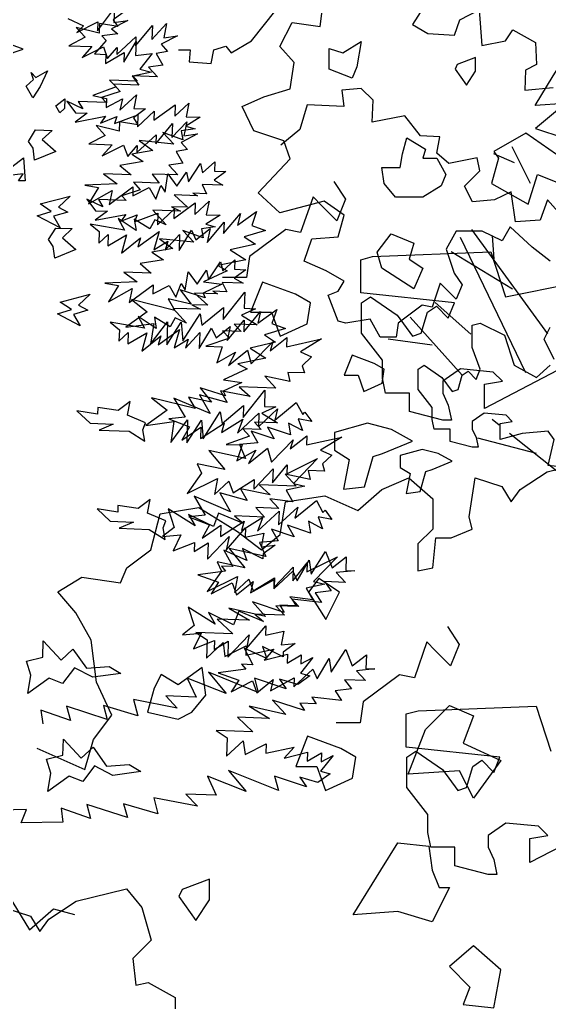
# Model space of a CAD drawing. Header units: inches. Extents: x 11.9 to 85.3, y 21.1 to 37.4.
# Drawn here: x 55.292 to 55.566, y 23.104 to 23.613 of the extents above; entities that cross this region are included whole.
import ezdxf

# ---------------------------------------------------------------- set-up
doc = ezdxf.new("R2010")
doc.units = ezdxf.units.IN
doc.header["$MEASUREMENT"] = 0
doc.layers.add('CAY', color=94, linetype='Continuous')
doc.layers.add('CAY-3', color=61, linetype='Continuous')

# ---------------------------------------------------------------- blocks, each defined once
blk = doc.blocks.new('A$C76451831')
at = {"layer": 'CAY'}
for p, q in [((3764, 1772.8), (3822.4, 1787)), ((3732.8, 1752.2), (3764, 1772.8)), ((3573, 1752.2), (3604.2, 1765.7)), ((3604.2, 1765.7), (3631.9, 1741.6)), ((3673.8, 1720.9), (3680.9, 1765.7)), ((3680.9, 1765.7), (3711.5, 1755.7)), ((3462.1, 1738), (3507.5, 1745.1)), ((3507.5, 1745.1), (3545.3, 1728)), ((3545.3, 1728), (3573, 1752.2)), ((3711.5, 1755.7), (3722.2, 1738)), ((3722.2, 1738), (3732.8, 1752.2)), ((3455.6, 1700.3), (3462.1, 1738)), ((3631.9, 1741.6), (3631.9, 1706.7)), ((3306.5, 1682.6), (3317.1, 1724.4)), ((3317.1, 1724.4), (3361.9, 1731.5)), ((3361.9, 1731.5), (3406.7, 1703.8)), ((3677.3, 1706.7), (3673.8, 1720.9)), ((3406.7, 1703.8), (3434.4, 1682.6)), ((3434.4, 1682.6), (3455.6, 1700.3)), ((3631.9, 1706.7), (3614.8, 1689.6)), ((3653.2, 1696.7), (3677.3, 1706.7)), ((3614.8, 1689.6), (3614.8, 1658.4)), ((3631.9, 1661.9), (3635.5, 1696.7)), ((3635.5, 1696.7), (3653.2, 1696.7)), ((3278.8, 1661.9), (3306.5, 1682.6)), ((3271.7, 1644.8), (3278.8, 1661.9)), ((3614.8, 1658.4), (3631.9, 1661.9)), ((3199.2, 1634.2), (3226.9, 1651.3)), ((3226.9, 1651.3), (3271.7, 1644.8)), ((3219.8, 1610), (3199.2, 1634.2)), ((3237.5, 1578.7), (3219.8, 1610)), ((3244, 1530.4), (3237.5, 1578.7)), ((3261.7, 1492), (3244, 1530.4)), ((3240.4, 1464.3), (3261.7, 1492)), ((3230.4, 1429.5), (3240.4, 1464.3)), ((3175, 1454.3), (3230.4, 1429.5)), ((2027.8, 857.9), (2006.6, 900.2)), ((2009.3, 881.7), (1985.5, 892.2)), ((5540.3, 823.2), (5526.4, 812.8)), ((2047.7, 684.5), (1960.2, 805.1)), ((5510.4, 808.4), (5510, 797.5)), ((5531.5, 805), (5510.4, 808.4)), ((5526.4, 812.8), (5531.5, 805)), ((5552.1, 782.9), (5571.5, 806.3)), ((5570.9, 790), (5587.9, 808.4)), ((5571.5, 806.3), (5570.9, 790)), ((5587.9, 808.4), (5584.6, 792.2)), ((2022.3, 639.8), (1946.8, 795.6)), ((1985.8, 770.9), (1983.8, 797.9)), ((5510, 797.5), (5483.5, 803.9)), ((5483.5, 803.9), (5494, 792.7)), ((5530.4, 772.8), (5552.4, 793.3)), ((5552.4, 793.3), (5552.1, 782.9)), ((5600.5, 794.4), (5581.6, 784.6)), ((5584.6, 792.2), (5600.5, 794.4)), ((5494, 792.7), (5475, 782.9)), ((5475, 782.9), (5501.7, 782)), ((5501.7, 782), (5490.4, 769.2)), ((5581.6, 784.6), (5589, 776.2)), ((2007, 736.3), (1936.2, 779.1)), ((5490.4, 769.2), (5514.9, 781.5)), ((5514.9, 781.5), (5519.8, 768.2)), ((5519.8, 768.2), (5530.7, 781)), ((5530.7, 781), (5530.4, 772.8)), ((5589, 776.2), (5575.8, 773.9)), ((5575.8, 773.9), (5583.5, 760.5)), ((5583.5, 760.5), (5567.1, 758.4)), ((5577.6, 747.1), (5548.1, 748.2)), ((5548.1, 748.2), (5555.9, 737.5)), ((5567.1, 758.4), (5577.6, 747.1)), ((5526.5, 738.5), (5534.4, 730.1)), ((5555.9, 737.5), (5526.5, 738.5)), ((5534.4, 730.1), (5512.8, 723.1)), ((1958.8, 684.4), (1917.8, 720.8)), ((5472.8, 719.1), (5482.8, 705.6)), ((5491.1, 710.3), (5472.8, 719.1)), ((5518.1, 717.5), (5485.9, 718.6)), ((5485.9, 718.6), (5491.1, 710.3)), ((5512.8, 723.1), (5518.1, 717.5)), ((5573.1, 697), (5597.7, 714.7)), ((5597.3, 701.6), (5613.7, 716.9)), ((5597.7, 714.7), (5597.3, 701.6)), ((5613.7, 716.9), (5610.4, 701.1)), ((1948.8, 636.8), (1888.7, 704)), ((5496.3, 705.1), (5482.4, 694.7)), ((5482.8, 705.6), (5496.3, 705.1)), ((5527.6, 693.1), (5554.7, 703.1)), ((5554.2, 689.5), (5573.5, 707.4)), ((5554.7, 703.1), (5554.2, 689.5)), ((5573.5, 707.4), (5573.1, 697)), ((5482.4, 694.7), (5517.5, 701.6)), ((5517.5, 701.6), (5511.8, 693.7)), ((5511.8, 693.7), (5530.6, 701.2)), ((5530.6, 701.2), (5527.6, 693.1)), ((5626.7, 700.5), (5610, 690.2)), ((5610.4, 701.1), (5626.7, 700.5)), ((5606.7, 674.5), (5583.5, 683)), ((5583.5, 683), (5596.1, 669.4)), ((5620.8, 687.1), (5604.8, 685)), ((5604.8, 685), (5606.7, 674.5)), ((5610, 690.2), (5620.8, 687.1)), ((1914.2, 671.4), (1863.5, 678.5)), ((5596.1, 669.4), (5556.4, 673.5)), ((5556.4, 673.5), (5571.9, 662.1)), ((5571.9, 662.1), (5547.7, 658)), ((5547.7, 658), (5561, 649.3)), ((5561, 649.3), (5534.1, 644.8)), ((5613.2, 626.2), (5627.1, 647)), ((5627.1, 647), (5629.4, 636.5)), ((5629.4, 636.5), (5643.5, 649.2)), ((5643.5, 649.2), (5643.1, 638.3)), ((5515.2, 635.1), (5530.7, 623.7)), ((5546.9, 634), (5515.2, 635.1)), ((5534.1, 644.8), (5546.9, 634)), ((5586.1, 614), (5589.5, 635.2)), ((5589.5, 635.2), (5599.9, 621.2)), ((5599.9, 621.2), (5610.9, 637.2)), ((5610.9, 637.2), (5613.2, 626.2)), ((5656.2, 637.9), (5642.7, 627.9)), ((5643.1, 638.3), (5656.2, 637.9)), ((5530.7, 623.7), (5493.4, 622.2)), ((5642.7, 627.9), (5652.9, 622.1)), ((5493.4, 622.2), (5509.2, 619.4)), ((5509.2, 619.4), (5497.7, 600.8)), ((5497.7, 600.8), (5525, 616.1)), ((5521.7, 599.9), (5549.1, 620.3)), ((5525, 616.1), (5521.7, 599.9)), ((5549.1, 620.3), (5548.8, 609.9)), ((5548.8, 609.9), (5567.7, 619.6)), ((5567.7, 619.6), (5575.4, 606.2)), ((5575.4, 606.2), (5581.3, 621.9)), ((5581.3, 621.9), (5586.1, 614)), ((5618.2, 612.9), (5623.5, 610)), ((5634, 612.3), (5618.2, 612.9)), ((5629, 622.9), (5634, 612.3)), ((5652.9, 622.1), (5629, 622.9)), ((5596.8, 610.9), (5612.2, 596.8)), ((5623.5, 610), (5596.8, 610.9)), ((5603.9, 592.1), (5572.2, 593.2)), ((5572.2, 593.2), (5587.5, 576.3)), ((5612.2, 596.8), (5593.6, 597.4)), ((5593.6, 597.4), (5603.9, 592.1)), ((5653.7, 566.3), (5673.1, 589.7)), ((5669.9, 576.2), (5691.8, 591.7)), ((5673.1, 589.7), (5669.9, 576.2)), ((5691.8, 591.7), (5686.2, 575.6)), ((1991.5, 579.5), (1983.4, 586)), ((5552.8, 569.8), (5532, 583.7)), ((5532, 583.7), (5539.2, 570.3)), ((5568.7, 572), (5550.5, 583.1)), ((5550.5, 583.1), (5552.8, 569.8)), ((5574.5, 582.2), (5568.7, 572)), ((5587.5, 576.3), (5574.5, 582.2)), ((5634.8, 556.1), (5654.2, 579.4)), ((5654.2, 579.4), (5653.7, 566.3)), ((2041.2, 539.6), (2003.7, 569.7)), ((5499.6, 577.1), (5510.2, 568.6)), ((5539.2, 570.3), (5499.6, 577.1)), ((5510.2, 568.6), (5509.7, 555.5)), ((5554.9, 551.2), (5579.5, 568.9)), ((5579.5, 568.9), (5573.3, 547.8)), ((5602.3, 546.8), (5616.7, 570.3)), ((5616.7, 570.3), (5621.8, 559.3)), ((5621.8, 559.3), (5638.1, 572.3)), ((5638.1, 572.3), (5634.8, 556.1)), ((5701.9, 570.1), (5677.6, 562.8)), ((5686.2, 575.6), (5701.9, 570.1)), ((2034.5, 546.7), (1966.9, 564.4)), ((5509.7, 555.5), (5520.5, 565.5)), ((5520.5, 565.5), (5520, 552.4)), ((5520, 552.4), (5541.7, 564.8)), ((5541.7, 564.8), (5536, 543.7)), ((5536, 543.7), (5557.9, 561.5)), ((5557.9, 561.5), (5554.9, 551.2)), ((5573.3, 547.8), (5589.5, 557.7)), ((5586.4, 547.4), (5602.9, 565.4)), ((5589.5, 557.7), (5586.4, 547.4)), ((5602.9, 565.4), (5602.3, 546.8)), ((5677.6, 562.8), (5690.5, 554.2)), ((5690.5, 554.2), (5661.2, 547.5)), ((5661.2, 547.5), (5679.4, 536)), ((2089.9, 500.7), (2041.2, 539.6)), ((5679.4, 536), (5647, 529.4)), ((5683.6, 539.8), (5680.1, 515.6)), ((5657.7, 523.6), (5630.5, 510.9)), ((5647, 529.4), (5657.7, 523.6)), ((5630.5, 510.9), (5651.7, 507.9)), ((5680.1, 515.6), (5652.4, 515.6)), ((5632.6, 492.3), (5603.4, 501.4)), ((5603.4, 501.4), (5616.4, 485.1)), ((5651.7, 507.9), (5630, 497.8)), ((5653, 467.5), (5678.1, 498.8)), ((5678.1, 498.8), (5677.5, 480.3)), ((5597.6, 477.6), (5547.3, 490.2)), ((5547.3, 490.2), (5565.4, 476)), ((5589.9, 491), (5597.6, 477.6)), ((5616.4, 485.1), (5589.9, 491)), ((5630, 497.8), (5632.6, 492.3)), ((5565.4, 476), (5540.7, 458.3)), ((5628.7, 460.7), (5653.5, 481.1)), ((5653.5, 481.1), (5653, 467.5)), ((5690.6, 479.8), (5674.5, 472.2)), ((5677.5, 480.3), (5690.6, 479.8)), ((5569.5, 438.7), (5589, 464.8)), ((5589, 464.8), (5588.1, 438)), ((5606.8, 442.8), (5626.5, 473.9)), ((5626.5, 473.9), (5628.7, 460.7)), ((5674.5, 472.2), (5692.6, 461.1)), ((5540.7, 458.3), (5573.1, 462.6)), ((5573.1, 462.6), (5569.5, 438.7)), ((5588.1, 438), (5604.8, 464.2)), ((5604.8, 464.2), (5606.8, 442.8)), ((5652.5, 454.4), (5660.4, 445.9)), ((5673.8, 453.6), (5652.5, 454.4)), ((5665.9, 462.1), (5673.8, 453.6)), ((5692.6, 461.1), (5665.9, 462.1)), ((5660.4, 445.9), (5633.3, 436.5)), ((5707.5, 431.2), (5726.6, 446.4)), ((5726.6, 446.4), (5726.2, 435.9)), ((5726.2, 435.9), (5766.8, 445)), ((5766.8, 445), (5742.3, 429.9)), ((5633.3, 436.5), (5651.9, 435.8)), ((5651.9, 435.8), (5645.8, 417.4)), ((5659.3, 414.3), (5681.2, 432.1)), ((5681.2, 432.1), (5685.6, 416.1)), ((5685.6, 416.1), (5710.5, 441.5)), ((5710.5, 441.5), (5707.5, 431.2)), ((5645.8, 417.4), (5667.5, 429.8)), ((5667.5, 429.8), (5659.3, 414.3)), ((5742.3, 429.9), (5755.2, 424.1)), ((5755.2, 424.1), (5744.5, 414)), ((5744.5, 414), (5746.9, 405.8)), ((5701.4, 401.9), (5714.1, 388.3)), ((5730.2, 395.9), (5701.4, 401.9)), ((5746.9, 405.8), (5727.9, 406.4)), ((5727.9, 406.4), (5730.2, 395.9)), ((5714.1, 388.3), (5671.6, 389.8)), ((5671.6, 389.8), (5684.3, 378.5)), ((5596.3, 376.6), (5609.2, 354.8)), ((5638.3, 358.8), (5596.3, 376.6)), ((5625.9, 380.5), (5638.3, 358.8)), ((5657.8, 371.7), (5625.9, 380.5)), ((5650.1, 385.1), (5657.8, 371.7)), ((5684.3, 378.5), (5650.1, 385.1)), ((5694, 343.7), (5716, 364.2)), ((5712.8, 351.2), (5737.6, 371.6)), ((5716, 364.2), (5712.8, 351.2)), ((5737.6, 371.6), (5745.2, 357.8)), ((5609.2, 354.8), (5590.5, 352.7)), ((5590.5, 352.7), (5614.2, 343.7)), ((5651.2, 337), (5675.7, 352.5)), ((5669.7, 336.4), (5694.5, 359.5)), ((5675.7, 352.5), (5669.7, 336.4)), ((5694.5, 359.5), (5694, 343.7)), ((5755.4, 349.7), (5739.6, 353)), ((5739.6, 353), (5744.6, 339.2)), ((5745.2, 357.8), (5747.6, 360.4)), ((5747.6, 360.4), (5755.4, 349.7)), ((5614.2, 343.7), (5605.5, 328.2)), ((5605.5, 328.2), (5627.4, 343.3)), ((5626.9, 330.2), (5654.2, 347.8)), ((5627.4, 343.3), (5626.9, 330.2)), ((5654.2, 347.8), (5651.2, 337)), ((5730.8, 334.2), (5704.4, 343.3)), ((5704.4, 343.3), (5712.1, 329.9)), ((5744.6, 339.2), (5728.6, 347.9)), ((5728.6, 347.9), (5730.8, 334.2)), ((5712.1, 329.9), (5685.6, 338.5)), ((5685.6, 338.5), (5693.3, 325.1)), ((5693.3, 325.1), (5672, 323.1)), ((5672, 323.1), (5679.1, 307)), ((5636.8, 316.2), (5655.1, 294.3)), ((5679.1, 307), (5636.8, 316.2)), ((5726.5, 289.5), (5762, 306.9)), ((5762, 306.9), (5734.3, 278.4)), ((5623.2, 300.8), (5628.2, 290.2)), ((5655.1, 294.3), (5623.2, 300.8)), ((5688.7, 271.8), (5710.9, 295)), ((5710.3, 279.2), (5726.9, 299.9)), ((5710.9, 295), (5710.3, 279.2)), ((5726.9, 299.9), (5726.5, 289.5)), ((5628.2, 290.2), (5611.5, 266.8)), ((5611.5, 266.8), (5646.6, 284.1)), ((5646.6, 284.1), (5643.2, 265.7)), ((5643.2, 265.7), (5659.6, 281)), ((5659.6, 281), (5664.6, 267.6)), ((5664.6, 267.6), (5689.1, 282.7)), ((5689.1, 282.7), (5688.7, 271.8)), ((5747.3, 275.2), (5725.9, 270.5)), ((5734.3, 278.4), (5747.3, 275.2)), ((5733.6, 257.1), (5706.9, 260.7)), ((5706.9, 260.7), (5717.4, 249.5)), ((5725.9, 270.5), (5733.6, 257.1)), ((5717.4, 249.5), (5690.7, 250.4)), ((5690.7, 250.4), (5700.8, 239.6)), ((5620.7, 229.3), (5589.6, 249)), ((5589.6, 249), (5596.6, 227.4)), ((5641.9, 228.5), (5613, 242.7)), ((5613, 242.7), (5620.7, 229.3)), ((5647.9, 244.2), (5641.9, 228.5)), ((5676.5, 232.3), (5647.9, 244.2)), ((5700.8, 239.6), (5666.4, 240.8)), ((5666.4, 240.8), (5676.5, 232.3)), ((5596.6, 227.4), (5583.1, 217)), ((5656.8, 201.3), (5679, 227.2)), ((5679, 227.2), (5678.7, 216.4)), ((5583.1, 217), (5604.4, 219)), ((5604.4, 219), (5595.6, 200.7)), ((5635.2, 191.1), (5660.1, 217)), ((5660.1, 217), (5656.8, 201.3)), ((5678.7, 216.4), (5700.1, 221.1)), ((5700.1, 221.1), (5696.9, 205.3)), ((5595.6, 200.7), (5620, 210.3)), ((5620, 210.3), (5619.6, 199.9)), ((5619.6, 199.9), (5635.8, 209.7)), ((5635.8, 209.7), (5635.2, 191.1)), ((5696.9, 205.3), (5713.2, 207)), ((5713.2, 207), (5699.3, 197.1)), ((5654.1, 201.4), (5664.3, 182.4)), ((5680.4, 189.6), (5654.1, 201.4)), ((5699.1, 191.6), (5675.5, 203.3)), ((5675.5, 203.3), (5680.4, 189.6)), ((5699.3, 197.1), (5699.1, 191.6)), ((5754.7, 173.8), (5771.4, 200)), ((5771.4, 200), (5778.9, 181.1)), ((5778.9, 181.1), (5795.2, 193.7)), ((5795.2, 193.7), (5794.7, 177.9)), ((5651.2, 182.9), (5656, 177.3)), ((5664.3, 182.4), (5651.2, 182.9)), ((5738.5, 166.2), (5752.5, 189.8)), ((5752.5, 189.8), (5754.7, 173.8)), ((5656, 177.3), (5624.1, 172.9)), ((5624.1, 172.9), (5647.8, 164.4)), ((5711.5, 156.8), (5733.5, 177.3)), ((5733.5, 177.3), (5738.5, 166.2)), ((5805.1, 177.5), (5783.7, 175.5)), ((5783.7, 175.5), (5794.2, 164.3)), ((5794.7, 177.9), (5805.1, 177.5)), ((5647.8, 164.4), (5639.2, 151.1)), ((5639.2, 151.1), (5663.7, 163.9)), ((5663.7, 163.9), (5668.6, 150.1)), ((5668.6, 150.1), (5687.7, 165.3)), ((5684.6, 152.2), (5711.8, 167.2)), ((5687.7, 165.3), (5684.6, 152.2)), ((5711.8, 167.2), (5711.5, 156.8)), ((5794.2, 164.3), (5770.2, 165.1)), ((5770.2, 165.1), (5778, 154.4)), ((5778, 154.4), (5759.3, 152.4)), ((5759.3, 152.4), (5766.7, 141.2)), ((5723.7, 129.6), (5686.9, 141.7)), ((5686.9, 141.7), (5702.2, 124.9)), ((5737.5, 137.3), (5718.5, 137.9)), ((5718.5, 137.9), (5723.7, 129.6)), ((5766.7, 141.2), (5732.4, 145.1)), ((5732.4, 145.1), (5737.5, 137.3)), ((5702.2, 124.9), (5659.9, 134.5)), ((5659.9, 134.5), (5683.5, 120.6)), ((5646.4, 121.9), (5664.3, 104.9)), ((5683.5, 120.6), (5646.4, 121.9)), ((5621.8, 106.4), (5634.7, 98.2)), ((5664.3, 104.9), (5621.8, 106.4)), ((5634.7, 98.2), (5633.9, 77)), ((5633.9, 77), (5653.1, 94.9)), ((5653.1, 94.9), (5655.3, 78.9)), ((5655.3, 78.9), (5679.7, 91.2)), ((5679.7, 91.2), (5679.3, 80.4)), ((5679.3, 80.4), (5711.8, 87.4)), ((5711.8, 87.4), (5700.4, 74.6)), ((5700.4, 74.6), (5727.4, 81.4)), ((5727.4, 81.4), (5727.1, 71)), ((5727.1, 71), (5743.3, 80.8)), ((5743.3, 80.8), (5742.9, 70.4)), ((5756.7, 77.6), (5742.5, 59.6)), ((5742.9, 70.4), (5756.7, 77.6)), ((5693.7, 37.2), (5636.1, 60.6)), ((5636.1, 60.6), (5656.5, 36.3)), ((5742.5, 59.6), (5753.3, 56.5)), ((5656.5, 36.3), (5611.8, 53.7)), ((5611.8, 53.7), (5621.9, 32)), ((5726, 41.5), (5689.3, 53.7)), ((5689.3, 53.7), (5693.7, 37.2)), ((5739.3, 46.5), (5718.3, 52.7)), ((5718.3, 52.7), (5726, 41.5)), ((5753.3, 56.5), (5739.3, 46.5)), ((5600.2, 19.2), (5549.8, 29.1)), ((5549.8, 29.1), (5554.6, 10.4)), ((5621.9, 32), (5587.1, 33.3)), ((5587.1, 33.3), (5600.2, 19.2)), ((5476.9, 4.9), (5442.9, 17)), ((5442.9, 17), (5445, 1)), ((5472.5, 21.4), (5476.9, 4.9)), ((5519.5, 6.1), (5472.5, 21.4)), ((5515.1, 22.2), (5519.5, 6.1)), ((5554.6, 10.4), (5515.1, 22.2))]:
    blk.add_line(p, q, dxfattribs=at)
for points in [[(3524.3, 1634.1), (3500.5, 1649.9), (3488.6, 1634.1), (3508.4, 1602.4)], [(3369.9, 1515.3), (3365.9, 1547), (3338.2, 1527.2), (3318.4, 1539), (3310.5, 1523.2), (3302.6, 1495.5), (3338.2, 1487.6), (3354, 1495.5)], [(3623.3, 1475.7), (3651, 1503.4), (3678.7, 1491.5), (3666.8, 1459.8), (3710.3, 1440), (3678.7, 1396.5), (3662.8, 1428.1), (3603.5, 1424.2)], [(3571.8, 1313.3), (3591.6, 1345), (3627.2, 1341), (3631.2, 1313.3), (3639.1, 1293.5), (3651, 1293.5), (3631.2, 1253.9), (3591.6, 1265.8), (3540.1, 1261.8)], [(3342.6, 1291.2), (3338.7, 1283.3), (3358.5, 1255.6), (3374.3, 1279.3), (3374.3, 1303.1)], [(3702.4, 1154.9), (3710.3, 1198.4), (3678.7, 1226.2), (3651, 1202.4), (3674.7, 1178.6), (3666.8, 1158.8)], [(1795.5, 989.9), (1795.5, 1013.7), (1811.3, 1008.4), (1832.5, 1021.6), (1827.2, 992.6), (1821.9, 979.4)], [(1943.3, 995.2), (1940.7, 989.9), (1953.9, 971.5), (1964.4, 987.3), (1964.4, 1003.1)], [(2054.1, 982), (2067.3, 1003.1), (2091.1, 1000.5), (2093.7, 982), (2099, 968.8), (2106.9, 968.8), (2093.7, 942.4), (2067.3, 950.3), (2033, 947.7)], [(1445.7, 970.1), (1454.1, 978), (1451.7, 985.8), (1456.9, 980.2), (1470.4, 987.9), (1462, 969.6), (1453.4, 956.7)], [(1903.7, 887), (1919.5, 887), (1930.1, 868.5), (1924.8, 855.3), (1903.7, 842.1), (1872, 842.1), (1858.8, 857.9), (1856.2, 876.4), (1877.3, 876.4), (1880, 892.2), (1885.2, 910.7), (1906.4, 897.5)], [(2062.1, 857.9), (2075.3, 879), (2022.5, 916), (1985.5, 894.9), (1990.8, 887), (1982.9, 857.9), (2025.1, 834.2), (2035.7, 868.5)], [(1444.6, 860.9), (1436.9, 861.2), (1442.2, 869.2), (1426.3, 867), (1404.8, 862.3), (1405.2, 873.2), (1416.4, 883.2), (1429.3, 877.3), (1442.8, 887.7)], [(1476.9, 785.4), (1471.7, 793.3), (1479.9, 806.6), (1498.9, 806), (1487.6, 795.5), (1503, 781.8), (1478.7, 771.8)], [(1856.2, 760.2), (1850.9, 778.7), (1866.8, 799.8), (1893.2, 789.3), (1887.9, 770.8), (1903.7, 760.2), (1893.2, 736.5)], [(1485.1, 721.2), (1519.8, 730.4), (1506.2, 717.8), (1516.9, 712), (1500.4, 707.1), (1508.1, 693.7), (1481.9, 707.7), (1497.9, 712.6)], [(5433.8, 664.7), (5428.6, 672.6), (5436.8, 685.9), (5455.8, 685.2), (5444.5, 674.7), (5459.9, 661), (5435.5, 651)], [(5441.9, 600.5), (5476.7, 609.7), (5463.1, 597), (5473.8, 591.2), (5457.3, 586.3), (5465, 572.9), (5438.7, 587), (5454.8, 591.9)], [(1603.8, 461), (1606.8, 469), (1585.8, 477.9), (1589, 493.7), (1575.1, 483.3), (1551.6, 486.8), (1551.4, 479.1), (1527.5, 482.7), (1542.8, 468.5), (1569.5, 467.6), (1553, 460.5), (1587.8, 459.2), (1606, 447.7)], [(5560.6, 340.2), (5563.6, 348.2), (5542.6, 357.1), (5545.9, 372.9), (5532, 362.5), (5508.5, 366), (5508.2, 358.3), (5484.4, 361.9), (5499.7, 347.7), (5526.4, 346.8), (5509.9, 339.7), (5544.7, 338.5), (5562.9, 327)], [(1474.2, 178.1), (1469.4, 194.1), (1488.1, 198.9), (1488.8, 217.4), (1509.3, 195.4), (1522.9, 208.1), (1538.4, 186.2), (1564.8, 188), (1578.1, 179.9), (1545.8, 175.6), (1524.8, 186.7), (1511.1, 168.6), (1495.4, 174.6), (1470.8, 156.9)], [(1809, 206.5), (1770.6, 220.7), (1757.1, 185.9), (1781.3, 185.9), (1791.3, 158.2), (1822.5, 172.3), (1826.1, 196.5)], [(5431.1, 57.3), (5426.2, 73.3), (5445, 78.1), (5445.6, 96.7), (5466.2, 74.6), (5479.7, 87.3), (5495.3, 65.5), (5521.6, 67.3), (5535, 59.1), (5502.6, 54.8), (5481.7, 65.9), (5467.9, 47.8), (5452.3, 53.8), (5427.7, 36.1)]]:
    blk.add_lwpolyline(points, close=True, dxfattribs=at)
for points in [[(2050.6, 768.5), (2029.8, 784.6), (2004.2, 807.8), (1995.2, 791.7), (1972, 803.1), (1942.1, 803.1), (1930.3, 782.3), (1939.8, 754.7), (1948.8, 741), (1942.1, 724.5), (1930.3, 736.3), (1923.7, 742.9), (1914.2, 715.4), (1902.8, 717.8), (1874.9, 696.9), (1872.6, 680.8), (1854.1, 680.8), (1842.7, 701.7), (1814.8, 696.9), (1805.7, 699.3), (1794.3, 729.2), (1805.7, 733.9), (1812.8, 745.3), (1792, 757.1), (1766.4, 768.5), (1775.5, 794.1), (1805.7, 796.4), (1812.8, 821.6), (1789.6, 837.7), (1738.5, 824), (1713.4, 847.2), (1750.3, 886.5), (1743.2, 907.3), (1708.6, 918.7), (1694.9, 946.6), (1720, 958), (1750.3, 967.1), (1755, 997.4), (1738.5, 1015.9), (1752.7, 1043.4), (1784.9, 1039.1), (1789.6, 1076)], [(1420.7, 1005.5), (1442.2, 1012.9), (1418.5, 1021.8)], [(1493.8, 1048.2), (1512, 1039.9), (1504.1, 1032), (1528.5, 1044.3), (1528.1, 1033.9), (1547.6, 1060), (1547.1, 1043.7), (1563, 1045.8), (1544.1, 1036.1), (1551.6, 1030.3), (1532.9, 1028.3), (1538.2, 1022.7), (1524.5, 1007.3), (1537.6, 1006.8), (1537.3, 996.4), (1559, 1008.8), (1558.6, 997.9), (1572.6, 1021.5), (1572, 1005.6), (1591.1, 1007.7), (1576.9, 989.6), (1590.4, 986.4), (1568.9, 981.7), (1573.7, 976.1), (1542, 977.2), (1549.5, 969.2), (1522.8, 959.3), (1538.6, 956), (1538.2, 945.6), (1557.1, 955.4), (1554, 942.3), (1573.2, 960.2), (1569.9, 944.5), (1583.5, 944), (1569.5, 933.6), (1574.7, 925.7), (1553.5, 929.2), (1553.1, 918.3), (1526.6, 924.7), (1537.1, 913.4), (1518.2, 903.7), (1544.9, 902.7), (1533.5, 890), (1558, 902.3), (1563, 889), (1573.8, 901.7), (1573.5, 893.6), (1595.6, 914.1), (1595.2, 903.7), (1614.6, 927.1), (1614, 910.8), (1631, 929.2), (1627.7, 913), (1643.6, 915.2), (1624.7, 905.4), (1632.1, 897), (1618.9, 894.7), (1626.6, 881.3), (1610.2, 879.2), (1620.7, 867.9), (1591.3, 868.9), (1599.1, 858.2), (1569.6, 859.3), (1577.5, 850.8), (1556, 843.9), (1561.2, 838.3), (1529.1, 839.4), (1534.2, 831), (1515.9, 839.8), (1525.9, 826.3), (1539.5, 825.9), (1525.5, 815.5), (1560.6, 822.4), (1554.9, 814.4), (1573.8, 821.9), (1570.8, 813.9), (1597.8, 823.8), (1597.4, 810.2), (1616.6, 828.2), (1616.2, 817.7), (1640.9, 835.5), (1640.4, 822.3), (1656.8, 837.6), (1653.5, 821.9), (1669.8, 821.3), (1653.1, 811), (1663.9, 807.9), (1648, 805.8), (1649.9, 795.3), (1626.6, 803.8), (1639.3, 790.2), (1599.5, 794.3), (1615, 782.9), (1590.8, 778.7), (1604.1, 770.1), (1577.2, 765.6), (1590, 754.7), (1558.3, 755.8), (1573.8, 744.4), (1536.6, 743), (1552.3, 740.2), (1540.8, 721.6), (1568.1, 736.9), (1564.8, 720.7), (1592.2, 741.1), (1591.9, 730.6), (1610.8, 740.4), (1618.5, 727), (1624.5, 742.7), (1629.2, 734.8), (1632.6, 756), (1643, 742), (1654, 757.9), (1656.3, 747), (1670.2, 767.8), (1672.6, 757.3), (1686.6, 770), (1686.2, 759.1), (1699.3, 758.6), (1685.9, 748.7), (1696.1, 742.9), (1672.1, 743.7), (1677.2, 733.1), (1661.3, 733.7), (1666.6, 730.8), (1639.9, 731.7), (1655.3, 717.6), (1636.8, 718.2), (1647, 712.9), (1615.3, 714), (1630.6, 697.1), (1617.6, 703), (1611.9, 692.8), (1593.7, 703.8), (1595.9, 690.6), (1575.1, 704.5), (1582.3, 691.1), (1542.7, 697.9), (1553.3, 689.4), (1552.8, 676.3), (1563.6, 686.3), (1563.1, 673.2), (1584.9, 685.6), (1579.1, 664.5), (1601.1, 682.3), (1598, 672), (1622.6, 689.7), (1616.4, 668.6), (1632.6, 678.5), (1629.6, 668.1), (1646.1, 686.1), (1645.4, 667.6), (1659.8, 691.1), (1664.9, 680), (1681.2, 693.1), (1677.9, 676.9), (1697.3, 700.2), (1696.8, 687.1), (1716.2, 710.4), (1713, 696.9), (1734.9, 712.5), (1729.3, 696.4), (1745, 690.8), (1720.7, 683.5), (1733.6, 674.9), (1704.3, 668.2), (1722.5, 656.7), (1690.1, 650.1), (1700.8, 644.3), (1673.6, 631.7), (1694.8, 628.7), (1673.2, 618.6), (1675.7, 613), (1646.5, 622.2), (1659.6, 605.9), (1633, 611.8), (1640.7, 598.4), (1590.4, 611), (1608.5, 596.8), (1583.9, 579.1), (1616.2, 583.4), (1612.6, 559.5), (1632.1, 585.5), (1631.2, 558.8), (1648, 585), (1649.9, 563.6), (1669.6, 594.7), (1671.9, 581.4), (1696.6, 601.9), (1696.1, 588.3), (1721.2, 619.6), (1720.6, 601), (1733.7, 600.6), (1717.6, 593), (1735.8, 581.9), (1709.1, 582.8), (1716.9, 574.4), (1695.7, 575.2), (1703.5, 566.7), (1676.5, 557.2), (1695, 556.6), (1688.9, 538.2), (1710.7, 550.6), (1702.4, 535), (1724.3, 552.8), (1728.8, 536.8), (1753.7, 562.3), (1750.6, 551.9), (1769.7, 567.1), (1769.3, 556.7), (1810, 565.7), (1785.4, 550.7), (1798.4, 544.8), (1787.6, 534.8), (1790, 526.5), (1771, 527.2), (1773.4, 516.7), (1744.6, 522.7), (1757.2, 509.1), (1714.7, 510.6), (1727.4, 499.2), (1693.2, 505.9), (1700.9, 492.5), (1669.1, 501.3), (1681.4, 479.5), (1639.5, 497.3), (1652.3, 475.6), (1633.6, 473.5), (1657.4, 464.5), (1648.7, 449), (1670.5, 464.1), (1670, 450.9), (1697.4, 468.6), (1694.3, 457.8), (1718.8, 473.3), (1712.8, 457.1), (1737.7, 480.3), (1737.1, 464.5), (1759.1, 485), (1755.9, 472), (1780.7, 492.4), (1788.3, 478.5), (1790.7, 481.2), (1798.5, 470.5), (1782.7, 473.7), (1787.7, 460), (1771.7, 468.7), (1773.9, 455), (1747.5, 464.1), (1755.2, 450.7), (1728.8, 459.3), (1736.5, 445.9), (1715.1, 443.9), (1722.2, 427.8), (1680, 437), (1698.2, 415), (1666.3, 421.6), (1671.3, 411), (1654.7, 387.5), (1689.7, 404.9), (1686.3, 386.4), (1702.7, 401.7), (1707.7, 388.4), (1732.3, 403.4), (1731.9, 392.6), (1754, 415.8), (1753.4, 400), (1770, 420.7), (1769.7, 410.3), (1805.2, 427.6), (1777.4, 399.1), (1790.4, 396), (1769, 391.3), (1776.7, 377.8), (1750.1, 381.5), (1760.6, 370.2), (1733.8, 371.2), (1743.9, 360.4), (1709.5, 361.6), (1719.6, 353.1), (1691, 365), (1685, 349.3), (1656.1, 363.5), (1663.8, 350.1), (1632.7, 369.7), (1639.7, 348.2), (1626.2, 337.8), (1647.6, 339.7), (1638.8, 321.5), (1663.1, 331), (1662.7, 320.6), (1679, 330.5), (1678.3, 311.9), (1703.2, 337.8), (1700, 322), (1722.2, 348), (1721.8, 337.1), (1743.2, 341.8), (1740, 326.1), (1756.3, 327.8), (1742.4, 317.8), (1742.2, 312.4), (1718.6, 324.1), (1723.6, 310.3), (1697.2, 322.1), (1707.5, 303.2), (1694.3, 303.7), (1699.1, 298), (1667.2, 293.7), (1691, 285.2), (1682.3, 271.9), (1706.8, 284.6), (1711.8, 270.9), (1730.9, 286.1), (1727.7, 273), (1755, 287.9), (1754.6, 277.5), (1776.6, 298.1), (1781.7, 287), (1795.6, 310.5), (1797.8, 294.6), (1814.6, 320.8), (1822.1, 301.9), (1838.4, 314.5), (1837.8, 298.6), (1848.2, 298.3), (1826.8, 296.3), (1837.3, 285.1), (1813.3, 285.9), (1821.1, 275.2), (1802.5, 273.1), (1809.8, 262), (1775.5, 265.9), (1780.6, 258), (1761.6, 258.7), (1766.8, 250.4), (1730.1, 262.5), (1745.3, 245.7), (1703.1, 255.3), (1726.6, 241.3), (1689.5, 242.6), (1707.5, 225.7), (1664.9, 227.2), (1677.8, 219), (1677, 197.7), (1696.2, 215.6), (1698.4, 199.7), (1722.9, 212), (1722.5, 201.1), (1754.9, 208.2), (1743.6, 195.4), (1770.5, 202.2), (1770.2, 191.8), (1786.4, 201.6), (1786, 191.2), (1799.9, 198.4), (1785.6, 180.3), (1796.4, 177.2), (1782.5, 167.3), (1761.4, 173.5), (1769.1, 162.3), (1732.4, 174.5), (1736.8, 158), (1679.2, 181.3), (1699.6, 157), (1654.9, 174.5), (1665, 152.8), (1630.2, 154), (1643.3, 140), (1592.9, 149.9), (1597.7, 131.1), (1558.2, 142.9), (1562.6, 126.9), (1515.6, 142.2), (1520, 125.7), (1486, 137.8), (1488.1, 121.8), (1440.1, 120.8), (1446.1, 136.4), (1358.1, 134.1)], [(1484.5, 939.3), (1479.8, 947.6), (1490.5, 955.4), (1490.1, 944.5), (1484.5, 939.3)], [(2054.9, 655.2), (2043.5, 678.5), (2050.6, 692.2)], [(2069.1, 530.6), (2048.3, 533), (2054.9, 562.8), (2048.3, 572.3), (2018, 569.9), (1992.8, 562.8), (1992.8, 581.3), (2006.6, 583.7), (1999.5, 590.8), (1974.4, 593.1), (1960.6, 583.7), (1960.6, 574.6), (1964.9, 565.2), (1967.3, 553.8), (1960.6, 553.8), (1935.1, 560.5), (1935.1, 574.6), (1916.6, 574.6), (1914.2, 586), (1914.2, 599.8), (1898.1, 620.6), (1898.1, 643.8), (1905.2, 648.6), (1925.6, 634.4), (1937.4, 618.3), (1944.1, 620.6), (1948.8, 636.8), (1955.9, 641.5), (1964.9, 632), (1969.6, 643.8), (1960.6, 669), (1960.6, 694.6), (1969.6, 696.9), (1997.6, 683.2), (2009, 648.6), (2034.5, 634.4), (2050.6, 648.6)]]:
    blk.add_lwpolyline(points, dxfattribs=at)
at = {"layer": 'CAY-3'}
for p, q in [((3220.2, 1277.6), (3278.5, 1291.8)), ((3278.5, 1291.8), (3296.2, 1270.6)), ((3138.9, 1290.1), (3166.6, 1244.7)), ((3137, 1270.6), (3167.7, 1260.5)), ((3166.6, 1244.7), (3194.3, 1268.9)), ((3188.9, 1257), (3220.2, 1277.6)), ((3194.3, 1268.9), (3218.5, 1262.4)), ((3296.2, 1270.6), (3306.9, 1232.8)), ((3167.7, 1260.5), (3178.3, 1242.8)), ((3178.3, 1242.8), (3188.9, 1257)), ((3306.9, 1232.8), (3285.6, 1211.6)), ((3285.6, 1211.6), (3289.2, 1180.9)), ((3289.2, 1180.9), (3303.3, 1183.9)), ((3303.3, 1183.9), (3334.6, 1166.8)), ((3334.6, 1166.8), (3334.6, 1131.9)), ((5780.9, 626.5), (5794.5, 605.9)), ((5756.9, 608.7), (5742.6, 567.5)), ((5766.8, 598.8), (5756.9, 608.7)), ((5794.5, 605.9), (5784.5, 581.1)), ((5784.5, 581.1), (5766.8, 598.8)), ((5725.5, 571.1), (5683.6, 539.8)), ((5742.6, 567.5), (5725.5, 571.1)), ((5825.7, 539.8), (5961.9, 545.3)), ((5961.9, 545.3), (5979, 493.4)), ((5812.2, 536.3), (5825.7, 539.8)), ((5812.2, 497.9), (5812.2, 536.3)), ((5979, 493.4), (6080.2, 514.1)), ((5920.1, 486.4), (5812.2, 497.9)), ((5812.8, 486.4), (5823.4, 493.4)), ((5823.4, 493.4), (5854, 472.2)), ((5812.8, 451.6), (5812.8, 486.4)), ((5888.8, 475.7), (5899.4, 482.8)), ((5899.4, 482.8), (5913, 468.7)), ((5913, 468.7), (5920.1, 486.4)), ((5854, 472.2), (5871.7, 448)), ((5881.7, 451.6), (5888.8, 475.7)), ((5836.9, 420.3), (5812.8, 451.6)), ((5871.7, 448), (5881.7, 451.6)), ((5836.9, 399.6), (5836.9, 420.3)), ((5927.1, 410.3), (5906.5, 396.1)), ((5964.9, 406.7), (5927.1, 410.3)), ((6055.5, 417.4), (5954.9, 364.8)), ((5840.5, 382.5), (5836.9, 399.6)), ((5975.5, 396.1), (5964.9, 406.7)), ((5906.5, 396.1), (5906.5, 382.5)), ((5954.9, 392.6), (5975.5, 396.1)), ((5954.9, 364.8), (5954.9, 392.6)), ((5868.2, 382.5), (5840.5, 382.5)), ((5868.2, 361.3), (5868.2, 382.5)), ((5906.5, 382.5), (5913, 368.4)), ((5913, 368.4), (5916.5, 351.3)), ((5906.5, 351.3), (5868.2, 361.3)), ((5916.5, 351.3), (5906.5, 351.3)), ((1932.1, 347.2), (1945.6, 326.5)), ((1908, 329.4), (1893.8, 288.2)), ((1917.9, 319.4), (1908, 329.4)), ((1935.6, 301.8), (1917.9, 319.4)), ((1945.6, 326.5), (1935.6, 301.8)), ((1876.7, 291.7), (1834.8, 260.5)), ((1893.8, 288.2), (1876.7, 291.7)), ((1834.8, 260.5), (1831.3, 236.3)), ((1884.4, 246.4), (1898, 249.9)), ((1898, 249.9), (2034.2, 255.5)), ((2034.2, 255.5), (2051.3, 203.6)), ((1884.4, 208.1), (1884.4, 246.4)), ((1831.3, 236.3), (1803.5, 236.3)), ((1992.3, 196.5), (1884.4, 208.1)), ((1885, 196.5), (1895.6, 203.6)), ((1885, 161.7), (1885, 196.5)), ((1895.6, 203.6), (1926.3, 182.3)), ((1961.1, 185.9), (1971.7, 193)), ((1971.7, 193), (1985.3, 178.8)), ((1985.3, 178.8), (1992.3, 196.5)), ((1926.3, 182.3), (1944, 158.2)), ((1954, 161.7), (1961.1, 185.9)), ((1909.2, 130.4), (1885, 161.7)), ((1944, 158.2), (1954, 161.7)), ((1909.2, 109.8), (1909.2, 130.4)), ((2127.7, 127.5), (2027.1, 75)), ((1999.4, 120.4), (1978.8, 106.3)), ((2037.1, 116.9), (1999.4, 120.4)), ((2047.8, 106.3), (2037.1, 116.9)), ((1912.7, 92.7), (1909.2, 109.8)), ((1978.8, 106.3), (1978.8, 92.7)), ((2027.1, 102.7), (2047.8, 106.3)), ((2027.1, 75), (2027.1, 102.7)), ((1940.4, 92.7), (1912.7, 92.7)), ((1940.4, 71.5), (1940.4, 92.7)), ((1978.8, 92.7), (1985.3, 78.5)), ((1978.8, 61.4), (1940.4, 71.5)), ((1985.3, 78.5), (1988.8, 61.4)), ((1988.8, 61.4), (1978.8, 61.4))]:
    blk.add_line(p, q, dxfattribs=at)
for points in [[(5601.5, 778.1), (5615.2, 778.1), (5614.1, 764.4), (5639.4, 762.3), (5642.6, 778.1), (5656.3, 782.3), (5662.6, 774.9), (5685.8, 788.7), (5714.3, 824.5)], [(5884.1, 826.6), (5871.5, 807.6), (5889.4, 797.1), (5920, 795), (5926.3, 812.9), (5948.5, 824.5), (5951.6, 783.4), (5979, 788.7), (5987.5, 801.3), (6013.8, 786.5), (6014.9, 761.2), (6002.2, 754.9), (6001.2, 731.7), (6033.9, 734.9)], [(6041.3, 710.6), (6013.8, 687.4), (6046.5, 676.9)], [(6046.5, 584), (6027.6, 605.1), (6019.1, 581.9), (5990.6, 579.8), (5985.4, 614.6), (5966.4, 605.1), (5941.1, 603), (5931.6, 621), (5949.5, 638.9), (5946.3, 653.7), (5913.6, 647.3), (5899.9, 658.9), (5903.1, 677.9), (5881, 679), (5863, 702.2), (5825.1, 694.8), (5826.1, 720.1), (5812.4, 733.8), (5790.2, 731.7), (5792.4, 712.7), (5750.2, 714.8), (5741.7, 686.3), (5719.6, 668.4)]]:
    blk.add_lwpolyline(points, dxfattribs=at)
for points in [[(1847.4, 650.5), (1821.8, 660), (1812.8, 636.8), (1828.9, 636.8), (1835.6, 618.3), (1856.4, 627.7), (1858.8, 643.8)], [(1921.3, 546.7), (1902.8, 551.4), (1877.3, 544.4), (1877.3, 530.6), (1888.7, 523.5), (1884.3, 500.7), (1900.5, 502.7), (1907.1, 525.9), (1914.2, 528.2), (1937.4, 537.7)], [(5736.7, 496.4), (5698.4, 510.5), (5684.8, 475.7), (5709, 475.7), (5719, 448), (5750.3, 462.2), (5753.8, 486.4)], [(5847.5, 340.7), (5819.8, 347.7), (5781.5, 337.1), (5781.5, 316.5), (5798.6, 305.9), (5792.1, 271.6), (5816.3, 274.6), (5826.3, 309.4), (5836.9, 312.9), (5871.7, 327.1)]]:
    blk.add_lwpolyline(points, close=True, dxfattribs=at)

msp = doc.modelspace()

# ---------------------------------------------------------------- block references
at = {"layer": 'CAY', "xscale": 0.0004489089019145984, "yscale": 0.0004489089019145984, "zscale": 0.0004489089019145984}
for p in [(52.85948, 23.24794), (54.64618, 23.14297), (53.87545, 22.58311)]:
    msp.add_blockref('A$C76451831', p, dxfattribs=at)

doc.saveas('drawing.dxf')
